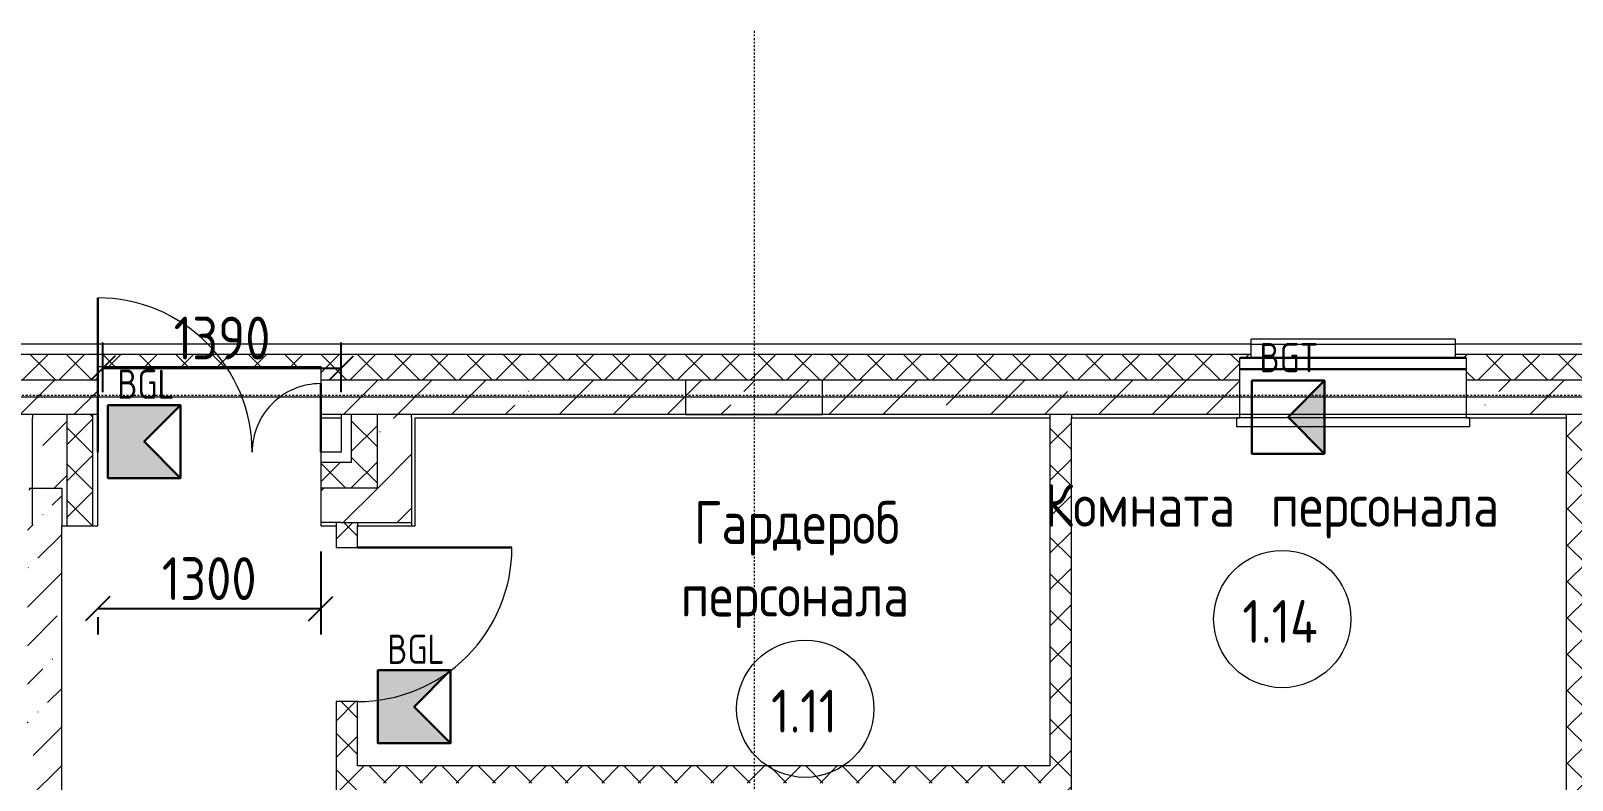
# Model space of a CAD drawing. Header units: millimetres. Extents: x -174154 to -170572, y -111302 to -109817.
# Drawn here: x -172357.2 to -172267.4, y -110174.9 to -110131.2 of the extents above; entities that cross this region are included whole.
import ezdxf

# ---------------------------------------------------------------- set-up
doc = ezdxf.new("R2010")
doc.units = ezdxf.units.MM
doc.linetypes.add('ACAD_ISO02W100', pattern=[15, 12, -3])
doc.linetypes.add('ADSK_Линия сетки', pattern=[21, 12, -3, 3, -3])
doc.layers.get('Defpoints').update_dxf_attribs({"color": 70})
for name, color, linetype, lineweight in [('!Подложка', 252, 'ACAD_ISO02W100', 25), ('Двери', 7, 'Continuous', 18), ('Кабель ПС', 20, 'ACAD_ISO02W100', 30), ('Колонны', 7, 'Continuous', 18), ('Марки помещений', 7, 'Continuous', 18), ('Окна', 7, 'Continuous', 18), ('ОПС', 1, 'Continuous', 30), ('Оси', 7, 'Continuous', 9), ('Остекление', 7, 'Continuous', 30), ('Отлив', 7, 'Continuous', 18), ('Панель', 7, 'Continuous', 18), ('Перекрытия', 7, 'Continuous', 18), ('Подоконник_Верхний брус', 7, 'Continuous', 18), ('ПС', 1, 'Continuous', 50), ('Размеры', 7, 'Continuous', 9), ('Стены', 7, 'Continuous', 18), ('Стены разрез', 7, 'Continuous', 40), ('Стены штриховка', 7, 'Continuous', 18)]:
    doc.layers.add(name, color=color, linetype=linetype, lineweight=lineweight)
doc.styles.add('GOST Common', font='GOST Common.ttf', dxfattribs={"width": 0.9, "height": 250})
doc.styles.get("Standard").update_dxf_attribs({"font": 'GOST_A.TTF'})
doc.dimstyles.new('ADSK_Проверочный', dxfattribs={"dimscale": 304.8, "dimtxt": 251.4287490705518, "dimasz": 0.4639107611548557, "dimexe": 0.4921259842519685, "dimexo": 0.4921259842519685, "dimgap": 0.1640419947506562, "dimtad": 1, "dimdec": 0, "dimdsep": 46, "dimtxsty": 'GOST Common', "dimblk1": 'OBLIQUE', "dimblk2": 'OBLIQUE', "dimsah": 1, "dimcen": 0.09, "dimazin": 0, "dimtfac": 1, "dimtdec": 4, "dimtix": 1, "dimtmove": 0, "dimatfit": 3, "dimfxl": 1, "dimtvp": 1, "dimtolj": 1, "dimtzin": 0, "dimarcsym": 2})
pattern_1 = [(45, (30280.00000000015, 12304.99999999978), (-106.0660171779821, 106.0660171779821), []), (135, (30280.00000000015, 12304.99999999978), (-106.0660171779821, -106.0660171779821), [])]
pattern_2 = [(45, (30280.00000000015, 12304.99999999978), (-314.3089642374204, 314.3089642374204), []), (45, (30594.30900000015, 12304.99999999978), (-314.3089642374204, 314.3089642374204), [555.625, -111.125, 3.353, -107.772])]

# ---------------------------------------------------------------- blocks, each defined once
blk = doc.blocks.new('*U9')
at = {"layer": 'ОПС', "lineweight": 25, "ltscale": 10}
h = blk.add_hatch(color=5, dxfattribs=at)
h.dxf.hatch_style = 1
h.paths.add_polyline_path([(-0.05454638312494353, 299.697669372428), (-0.05454638312495774, 0.5443030777967124), (296.8694145977408, 0.5443030777967408), (148.4074613871881, 150.1209877400764), (296.8694145977408, 299.697669372428)])
at = {"layer": 'ОПС', "color": 5, "ltscale": 100}
blk.add_lwpolyline([(-0.05454638312494353, 299.697669372428), (296.8694145977408, 299.697669372428), (296.8694145977408, 0.5443030777967124), (-0.05454638312494353, 0.5443030777967124)], close=True, dxfattribs=at)
blk.add_lwpolyline([(296.8694145977408, 299.697669372428), (148.4074613871881, 150.1209877400764), (296.8694145977408, 0.5443030777967124)], dxfattribs=at)
at = {"layer": 'ПС', "color": 0, "ltscale": 300, "insert": (155.4784635063877, 385.2214189272918), "char_height": 120, "width": 171.5984937908857, "attachment_point": 5, "bg_fill": 3, "box_fill_scale": 1, "bg_fill_color": 256, "bg_fill_transparency": 0}
blk.add_mtext('BGL', dxfattribs=at)
blk = doc.blocks.new('ИОО')
at = {"layer": 'Кабель ПС', "ltscale": 100}
h = blk.add_hatch(color=5, dxfattribs=at)
h.dxf.hatch_style = 1
h.paths.add_polyline_path([(-1.4210854715202e-14, 0), (184.7041002116166, -186.0909570144286), (184.7041002116166, 186.0909532448423)])
at = {"layer": 'ОПС', "color": 5, "ltscale": 100}
for p, q in [((184.7041002116166, 186.0909532448422), (0, 0)), ((0, 0), (184.7041002116166, -186.0909570144286))]:
    blk.add_line(p, q, dxfattribs=at)
blk.add_lwpolyline([(-184.704168090364, 186.0909532448422), (184.7041002116166, 186.0909532448422), (184.7041002116166, -186.0909570144286), (-184.704168090364, -186.0909570144286)], close=True, dxfattribs=at)
blk = doc.blocks.new('*U8')
at = {"layer": 'Кабель ПС', "color": 20, "xscale": 0.803782661242815, "yscale": 0.803782661242815, "zscale": 0.803782661242815}
blk.add_blockref('ИОО', (148.327871513573, 149.8498992415369), dxfattribs=at)
at = {"layer": 'ПС', "color": 0, "ltscale": 300, "insert": (151.4550583845362, 393.7279325578868), "char_height": 120, "width": 108.0051816058258, "attachment_point": 5, "bg_fill": 3, "box_fill_scale": 1, "bg_fill_color": 256, "bg_fill_transparency": 0}
blk.add_mtext('BGT', dxfattribs=at)
blk = doc.blocks.new('AC_Дверь_Однопольная_ДеревяннаяНаружная_ГОСТ24698-81 - 860х2080h-799426-В_АР_ПЭ_01 Этаж')
at = {"layer": 'Панель', "lineweight": 30}
blk.add_line((-450.0000000000109, 62.50000000096006), (-450.0000000000109, 962.5000000009602), dxfattribs=at)
at = {"layer": 'Панель'}
blk.add_arc((-450.0000000000108, 62.50000000096006), 900.0000000000008, 3.180554681463517e-14, 90.00000000000011, dxfattribs=at)
blk = doc.blocks.new('AC_Дверь_Двупольная_ПВХ - 1260х2080h М-799339-В_АР_ПЭ_01 Этаж')
at = {"layer": 'Панель', "lineweight": 30}
for p, q in [((-650.0000000000078, 215.0000000009606), (-650.0000000000078, 1115.000000000957)), ((649.9999999999915, 215.0000000009606), (649.9999999999915, 615.0000000009574))]:
    blk.add_line(p, q, dxfattribs=at)
at = {"layer": 'Панель'}
for centre, radius, start, end in [((-650.000000000011, 215.0000000009606), 899.9999999999973, 359.9999999999941, 90.00000000000004), ((649.9999999999947, 215.0000000009606), 399.9999999999965, 89.99999999999997, 180.0000000000055)]:
    blk.add_arc(centre, radius, start, end, dxfattribs=at)
blk = doc.blocks.new('B2B_Окно_1створка - 1280х2060h-715729-В_АР_ПЭ_01 Этаж')
at = {"layer": 'Остекление'}
for p, q in [((-660.0000000000081, 135.0000000000069), (659.9999999999918, 135.0000000000069)), ((-660.0000000000081, 70.00000000098501), (659.9999999999918, 70.00000000098501))]:
    blk.add_line(p, q, dxfattribs=at)
blk = doc.blocks.new('В2В_Подоконник_ПВХ - ПВХ-666027-В_АР_ПЭ_01 Этаж')
at = {"layer": 'Подоконник_Верхний брус'}
for p, q in [((-660.0000000000001, -284.9999999999944), (-660.0000000000001, 0)), ((-660.0000000000001, 0), (660.0000000000001, 0)), ((660.0000000000001, 0), (660.0000000000001, -284.9999999999944)), ((-659.9999999999998, -284.9999999999944), (-680.0000000000007, -284.9999999999951)), ((-680.0000000000006, -284.9999999999951), (-680.0000000000007, -334.9999999999969)), ((-680.0000000000007, -334.9999999999969), (679.9999999999995, -334.999999999999)), ((679.9999999999998, -284.9999999999972), (660.0000000000001, -284.9999999999972)), ((679.9999999999995, -334.999999999999), (679.9999999999998, -284.9999999999972))]:
    blk.add_line(p, q, dxfattribs=at)
blk = doc.blocks.new('B2B_Отлив - Отлив_металлический-622779-В_АР_ПЭ_01 Этаж')
at = {"layer": 'Отлив'}
for p, q in [((-595, 0.999999999999976), (-595, 110.0000000000041)), ((595, 110.0000000000041), (-595, 110.0000000000041)), ((595, 110.0000000000041), (595, 0.9999999999999757)), ((-595, 0), (-595, 0.9999999999999765)), ((-595, 0.999999999999976), (595, 0.999999999999976)), ((-595, 0.9999999999999765), (595, 0.9999999999999765)), ((-595, 0), (595, 0)), ((595, 0.9999999999999765), (595, 0))]:
    blk.add_line(p, q, dxfattribs=at)
blk = doc.blocks.new('ADSK_Марка_Помещение_2_ГОСТ21-501-2011 - Имя и Категория-86712-В_АР_ПЭ_01 Этаж')
at = {"layer": 'Марки помещений'}
blk.add_circle((1.928857696959173e-16, -1.244575859722303e-16), 4.000000000000004, dxfattribs=at)
blk = doc.blocks.new('_Oblique')
at = {"color": 0, "linetype": 'ByBlock', "lineweight": -2}
blk.add_line((-0.5, -0.5), (0.5, 0.5), dxfattribs=at)
blk = doc.blocks.new('*D489')
at = {"layer": 'Defpoints', "color": 0, "transparency": 16777216}
for p in [(19824.23008998908, 14625.46021321942), (18434.23009930444, 14334.99999999981), (19824.23008998908, 14334.99999999981)]:
    blk.add_point(p, dxfattribs=at)
at = {"layer": 'Размеры', "color": 0, "lineweight": -2, "transparency": 16777216}
for p, q in [((18434.23009930444, 14484.99999999981), (18434.23009930444, 14775.46021321942)), ((19824.23008998908, 14484.99999999981), (19824.23008998908, 14775.46021321942)), ((18434.23009930444, 14625.46021321942), (19824.23008998908, 14625.46021321942))]:
    blk.add_line(p, q, dxfattribs=at)
at = {"layer": 'Размеры', "color": 0, "lineweight": -2, "transparency": 16777216, "xscale": 141.4, "yscale": 141.4, "zscale": 141.4, "rotation": 180}
blk.add_blockref('_Oblique', (18434.23009930444, 14625.46021321942), dxfattribs=at)
at = {"layer": 'Размеры', "color": 0, "lineweight": -2, "transparency": 16777216, "xscale": 141.4, "yscale": 141.4, "zscale": 141.4}
blk.add_blockref('_Oblique', (19824.23008998908, 14625.46021321942), dxfattribs=at)
at = {"layer": 'Размеры', "color": 0, "lineweight": 20, "transparency": 16777216, "insert": (19129.23009464676, 14800.46021321942), "char_height": 250, "width": 700.5912940203172, "attachment_point": 5, "style": 'GOST Common'}
blk.add_mtext('\\A1;1390', dxfattribs=at)
blk = doc.blocks.new('*D495')
at = {"layer": 'Defpoints', "color": 0, "transparency": 16777216}
for p in [(19704.23009930444, 13705.00000000008), (18404.23009930443, 13322.19444899534), (19704.23009930444, 13222.20955013556)]:
    blk.add_point(p, dxfattribs=at)
at = {"layer": 'Размеры', "color": 0, "lineweight": -2, "transparency": 16777216}
for p, q in [((19704.23009930444, 13555.00000000008), (19704.23009930444, 13072.20955013556)), ((18404.23009930443, 13222.20955013556), (19704.23009930444, 13222.20955013556)), ((18404.23009930443, 13172.19444899534), (18404.23009930443, 13072.20955013556))]:
    blk.add_line(p, q, dxfattribs=at)
at = {"layer": 'Размеры', "color": 0, "lineweight": -2, "transparency": 16777216, "xscale": 141.4, "yscale": 141.4, "zscale": 141.4, "rotation": 180}
blk.add_blockref('_Oblique', (18404.23009930443, 13222.20955013556), dxfattribs=at)
at = {"layer": 'Размеры', "color": 0, "lineweight": -2, "transparency": 16777216, "xscale": 141.4, "yscale": 141.4, "zscale": 141.4}
blk.add_blockref('_Oblique', (19704.23009930444, 13222.20955013556), dxfattribs=at)
at = {"layer": 'Размеры', "color": 0, "lineweight": 20, "transparency": 16777216, "insert": (19054.23009930443, 13397.20955013556), "char_height": 250, "width": 700.5912940203172, "attachment_point": 5, "style": 'GOST Common'}
blk.add_mtext('\\A1;1300', dxfattribs=at)
blk = doc.blocks.new('A$Cb2ab8b70')
at = {"layer": 'Колонны', "lineweight": 20, "true_color": 0x636466}
h = blk.add_hatch(dxfattribs=at)
h.set_pattern_fill('FP_3', color=251, style=0, pattern_type=2)
h.set_pattern_definition([(45, (30280.00000000015, 12304.99999999978), (-314.3089642374204, 314.3089642374204), []), (45, (30594.30900000015, 12304.99999999978), (-314.3089642374204, 314.3089642374204), [222.25, -111.125])])
h.paths.add_polyline_path([(21830.00000000007, 14354.99999999979), (22630.00000000006, 14354.99999999979), (22630.00000000006, 14554.9999999998), (21830.00000000007, 14554.9999999998)])
at = {"layer": 'Стены разрез', "lineweight": 20, "true_color": 0x636466}
h = blk.add_hatch(dxfattribs=at)
h.set_pattern_fill('FP_1', color=251, style=0, pattern_type=2)
h.set_pattern_definition(pattern_1)
h.paths.add_polyline_path([(30480.00000000003, 14554.99999999977), (30480.00000000003, 14704.99999999977), (29394.93203516043, 14704.99999999977), (29394.93203516043, 14684.99999999978), (29459.93203516045, 14684.99999999978), (29459.93203516045, 14554.99999999978), (30330.00000000005, 14554.99999999978)])
h.paths.add_polyline_path([(28139.93203516043, 14554.99999999978), (28139.93203516045, 14684.99999999979), (28204.93203516045, 14684.99999999978), (28204.93203516045, 14704.99999999978), (26317.43203516043, 14704.99999999978), (26317.43203516043, 14684.99999999979), (26382.43203516044, 14684.99999999979), (26382.43203516044, 14554.99999999978)])
h.paths.add_polyline_path([(25062.43203516043, 14554.99999999979), (25062.43203516043, 14684.99999999979), (25127.43203516043, 14684.99999999979), (25127.43203516043, 14704.99999999979), (14909.99999999998, 14704.99999999982), (14909.99999999998, 14554.99999999981), (18404.23009930445, 14554.99999999981), (18404.23009930445, 14635.00000000104), (19704.23009930444, 14635.00000000104), (19704.23009930444, 14554.99999999981), (22195.51533965372, 14554.9999999998)])
h = blk.add_hatch(dxfattribs=at)
h.set_pattern_fill('FP_4', color=251, style=0, pattern_type=2)
h.set_pattern_definition(pattern_2)
h.paths.add_polyline_path([(30130.00000000006, 14354.99999999977), (30330.00000000005, 14354.99999999977), (30330.00000000005, 14554.99999999978), (29459.93203516045, 14554.99999999978), (29459.93203516045, 14354.99999999977), (29866.22044802616, 14354.99999999977)])
h.paths.add_polyline_path([(28139.93203516043, 14354.99999999977), (28139.93203516043, 14554.99999999978), (26382.43203516044, 14554.99999999978), (26382.43203516044, 14354.99999999978), (27090.00000000004, 14354.99999999978)])
h.paths.add_polyline_path([(25062.43203516043, 14354.99999999978), (25062.43203516043, 14554.99999999979), (19704.23009930444, 14554.99999999981), (19704.23009930444, 14354.9999999998), (24080.00000000003, 14354.99999999979)])
h.paths.add_polyline_path([(18224.23009930443, 14354.99999999981), (18404.23009930444, 14354.99999999981), (18404.23009930445, 14554.99999999981), (14909.99999999998, 14554.99999999981), (14909.99999999998, 14354.99999999982), (14930.00024555411, 14354.99999999982), (14930.00024555411, 14469.99999999983), (15130.00024555411, 14469.99999999983), (15130.00024555411, 14354.99999999982), (18024.23009930444, 14354.99999999981)])
h = blk.add_hatch(dxfattribs=at)
h.set_pattern_fill('FP_4', color=251, style=0, pattern_type=2)
h.set_pattern_definition(pattern_2)
h.paths.add_polyline_path([(18194.23010861979, 13705.00000000008), (18224.23009930443, 13705.00000000008), (18224.23009930443, 14354.99999999981), (18024.23009930444, 14354.99999999981), (18024.23009930444, 13925.00000000008), (18194.23010861979, 13925.00000000008), (18194.23010861979, 13725.00000000008)])
h = blk.add_hatch(dxfattribs=at)
h.set_pattern_fill('FP_1', color=251, style=0, pattern_type=2)
h.set_pattern_definition(pattern_1)
h.paths.add_polyline_path([(18374.23009930445, 13705.00000000008), (18374.23009930445, 14354.99999999981), (18224.23009930443, 14354.99999999981), (18224.23009930443, 13705.00000000008), (18360.16278546749, 13705.00000000008)])
h = blk.add_hatch(dxfattribs=at)
h.set_pattern_fill('FP_1', color=251, style=0, pattern_type=2)
h.set_pattern_definition(pattern_1)
h.paths.add_polyline_path([(20034.23008998908, 13925.00000000008), (20034.23008998908, 14354.9999999998), (19884.23008998909, 14354.9999999998), (19884.23008998909, 13925.00000000008)])
h = blk.add_hatch(dxfattribs=at)
h.set_pattern_fill('FP_4', color=251, style=0, pattern_type=2)
h.set_pattern_definition(pattern_2)
h.paths.add_polyline_path([(20034.23008998908, 13725.00000000007), (20234.23008998908, 13725.00000000007), (20234.23008998908, 14354.9999999998), (20034.23008998908, 14354.9999999998), (20034.23008998908, 13925.00000000008)])
h = blk.add_hatch(dxfattribs=at)
h.set_pattern_fill('FP_1', color=251, style=0, pattern_type=2)
h.set_pattern_definition(pattern_1)
h.paths.add_polyline_path([(24080.00000000003, 8584.999999999776), (24080.00000000003, 14354.99999999979), (23955.00000000002, 14354.99999999979), (23955.00000000002, 8584.999999999776)])
h = blk.add_hatch(dxfattribs=at)
h.set_pattern_fill('FP_1', color=251, style=0, pattern_type=2)
h.set_pattern_definition(pattern_1)
h.paths.add_polyline_path([(27034.04995554197, 8584.999999999767), (27034.04995554197, 8622.499999999767), (27090.00000000002, 8622.499999999767), (27090.00000000004, 14354.99999999978), (26965.00000000005, 14354.99999999978), (26965.00000000005, 8584.999999999767)])
h = blk.add_hatch(dxfattribs=at)
h.set_pattern_fill('FP_1', color=251, style=0, pattern_type=2)
h.set_pattern_definition(pattern_1)
h.paths.add_polyline_path([(19884.23008998909, 13925.00000000008), (19884.23008998909, 14075.00000000008), (19704.23009930444, 14075.00000000008), (19704.23009930444, 13925.00000000008), (19824.23008998908, 13925.00000000008)])
h = blk.add_hatch(dxfattribs=at)
h.set_pattern_fill('FP_2', color=251, style=0, pattern_type=2)
h.set_pattern_definition([(45, (30280.00000000015, 12304.99999999978), (84.1902546884139, 308.6966577151427), [396.875, -79.375, 3.353, -76.02199999999999])])
h.paths.add_polyline_path([(17994.2301086198, 9660.00000000007), (18194.23010861979, 9660.00000000007), (18194.23010861979, 13925.00000000008), (18004.23009930444, 13925.00000000008), (18004.23009930444, 13705.00000000008), (17994.2301086198, 13705.00000000008), (17994.2301086198, 12660.3720025269)])
h = blk.add_hatch(dxfattribs=at)
h.set_pattern_fill('FP_4', color=251, style=0, pattern_type=2)
h.set_pattern_definition(pattern_2)
h.paths.add_polyline_path([(19824.23008998908, 13725.00000000007), (20034.23008998908, 13725.00000000007), (20034.23008998908, 13925.00000000008), (19704.23009930444, 13925.00000000008), (19704.23009930444, 13725.00000000008), (19798.41999328733, 13725.00000000007)])
h = blk.add_hatch(dxfattribs=at)
h.set_pattern_fill('FP_1', color=251, style=0, pattern_type=2)
h.set_pattern_definition(pattern_1)
h.paths.add_polyline_path([(19919.2301086198, 8310.15115239373), (19919.2301086198, 12679.63027817839), (19794.23010861981, 12679.63027817839), (19794.23010861979, 8310.15115239373)])
h.paths.add_polyline_path([(19794.23010861981, 13579.6302781784), (19919.2301086198, 13579.6302781784), (19919.2301086198, 13725.00000000007), (19794.23010861981, 13725.00000000007), (19794.23010861981, 13705.00000000007)])
h = blk.add_hatch(dxfattribs=at)
h.set_pattern_fill('FP_1', color=251, style=0, pattern_type=2)
h.set_pattern_definition(pattern_1)
h.paths.add_polyline_path([(23955.00000000002, 12204.99999999979), (23955.00000000002, 12304.99999999979), (19919.2301086198, 12304.99999999981), (19919.2301086198, 12204.9999999998), (22195.51533965372, 12204.9999999998)])
at = {"layer": 'Колонны', "color": 251, "lineweight": 20, "true_color": 0x636466}
for p, q in [((22630.00000000006, 14554.9999999998), (21830.00000000006, 14554.9999999998)), ((21830.00000000006, 14554.9999999998), (21830.00000000006, 14354.9999999998)), ((22630.00000000006, 14354.9999999998), (22630.00000000006, 14554.9999999998)), ((21830.00000000006, 14354.9999999998), (22630.00000000006, 14354.9999999998))]:
    blk.add_line(p, q, dxfattribs=at)
at = {"layer": 'Оси', "linetype": 'ADSK_Линия сетки'}
for p, q in [((22229.99999999997, 16592.8583027353), (22229.99999999995, -2195.000000000166)), ((32780.00000000002, 14464.99999999977), (-1856.358330931344, 14464.99999999988))]:
    blk.add_line(p, q, dxfattribs=at)
at = {"layer": 'Перекрытия', "color": 251, "lineweight": 20, "true_color": 0x636466}
blk.add_line((30230.00000000001, 14454.99999999987), (330.0000000000146, 14454.99999999987), dxfattribs=at)
at = {"layer": 'Стены', "color": 251, "lineweight": 20, "true_color": 0x636466}
for p, q in [((25127.43203516044, 14764.99999999979), (26317.43203516041, 14764.99999999979)), ((18404.23009930444, 14354.99999999981), (14909.99999999998, 14354.99999999983)), ((18024.23009930444, 13705.00000000009), (18024.23009930444, 14334.99999999982)), ((30540.00000000003, 14354.99999999978), (19704.23009930444, 14354.99999999981)), ((20234.23008998908, 14334.99999999981), (20234.23008998908, 13705.00000000008)), ((26382.43203516044, 14334.99999999979), (25062.43203516044, 14334.99999999979)), ((19824.23008998908, 13725.00000000008), (19704.23009930444, 13725.00000000008))]:
    blk.add_line(p, q, dxfattribs=at)
at = {"layer": 'Стены разрез', "color": 251, "lineweight": 20, "true_color": 0x636466}
for p, q in [((25127.43203516044, 14764.99999999979), (14909.99999999998, 14764.99999999983)), ((25127.43203516044, 14684.99999999979), (25127.43203516044, 14764.99999999979)), ((28204.93203516044, 14764.99999999978), (26317.43203516041, 14764.99999999979)), ((26317.43203516041, 14764.99999999979), (26317.43203516041, 14684.99999999979)), ((25062.43203516044, 14334.99999999979), (25062.43203516044, 14684.99999999979)), ((25062.43203516044, 14684.99999999979), (25127.43203516044, 14684.99999999979)), ((26317.43203516041, 14684.99999999979), (26382.43203516044, 14684.99999999979)), ((26382.43203516044, 14684.99999999979), (26382.43203516044, 14334.99999999979)), ((18404.23009930444, 13705.00000000009), (18404.23009930444, 14635.00000000105)), ((18404.23009930444, 14635.00000000105), (19704.23009930444, 14635.00000000104)), ((19704.23009930444, 14635.00000000104), (19704.23009930444, 14334.99999999981)), ((19704.23009930444, 14334.99999999981), (19824.23008998908, 14334.99999999981)), ((19824.23008998908, 14334.99999999981), (19824.23008998908, 14135.00000000008)), ((20254.23008998908, 13705.00000000008), (20254.23008998908, 14334.99999999981)), ((20254.23008998908, 14334.99999999981), (23955.00000000003, 14334.9999999998)), ((23955.00000000003, 14334.9999999998), (23955.00000000003, 12304.9999999998)), ((24080.00000000002, 8584.999999999789), (24080.00000000003, 14334.9999999998)), ((24080.00000000003, 14334.9999999998), (25062.43203516044, 14334.99999999979)), ((26382.43203516044, 14334.99999999979), (26965.00000000004, 14334.99999999979)), ((26965.00000000004, 14334.99999999979), (26965.00000000003, 11504.99999999979)), ((19824.23008998908, 14135.00000000008), (19704.23009930444, 14135.00000000008)), ((19704.23009930444, 14135.00000000008), (19704.23009930444, 13705.00000000008)), ((18194.2301086198, 9660.000000000084), (18194.23010861981, 13705.00000000009)), ((18194.23010861981, 13705.00000000009), (18404.23009930444, 13705.00000000009)), ((19704.23009930444, 13705.00000000008), (19794.23010861981, 13705.00000000008)), ((19794.23010861981, 13705.00000000008), (19794.23010861981, 13579.6302781784)), ((19919.23010861981, 13579.6302781784), (19919.23010861981, 13705.00000000008)), ((19919.23010861981, 13705.00000000008), (20254.23008998908, 13705.00000000008)), ((19794.23010861981, 13579.6302781784), (19919.23010861981, 13579.6302781784)), ((19919.23010861981, 12679.6302781784), (19794.23010861981, 12679.6302781784)), ((19794.23010861981, 12679.6302781784), (19794.2301086198, 8310.15115239374)), ((19919.23010861981, 12304.99999999981), (19919.23010861981, 12679.6302781784)), ((23955.00000000003, 12304.9999999998), (19919.2301086198, 12304.99999999981))]:
    blk.add_line(p, q, dxfattribs=at)
at = {"layer": 'Стены штриховка', "color": 251, "lineweight": 20, "true_color": 0x636466}
for p, q in [((25127.43203516044, 14704.99999999979), (14909.99999999998, 14704.99999999983)), ((28204.93203516044, 14704.99999999978), (26317.43203516041, 14704.99999999979)), ((18404.23009930444, 14554.99999999981), (14909.99999999998, 14554.99999999983)), ((25062.43203516044, 14554.99999999979), (19704.23009930444, 14554.99999999981)), ((28139.93203516044, 14554.99999999978), (26382.43203516044, 14554.99999999979)), ((18024.23009930444, 14354.99999999982), (18024.23009930444, 14334.99999999982)), ((18224.23009930444, 14354.99999999982), (18224.23009930444, 13705.00000000009)), ((18374.23009930444, 14354.99999999982), (18374.23009930444, 13705.00000000009)), ((19824.23008998908, 14354.99999999981), (19824.23008998908, 14334.99999999981)), ((19884.23008998908, 14075.00000000008), (19884.23008998908, 14354.99999999981)), ((20034.23008998908, 13925.00000000008), (20034.23008998908, 14354.99999999981)), ((20234.23008998908, 14334.99999999981), (20234.23008998908, 14354.99999999981)), ((23955.00000000003, 14354.9999999998), (23955.00000000003, 14334.9999999998)), ((24080.00000000003, 14354.9999999998), (24080.00000000003, 14334.9999999998)), ((26965.00000000004, 14354.99999999979), (26965.00000000004, 14334.99999999979)), ((19884.23008998908, 14075.00000000008), (19704.23009930444, 14075.00000000008)), ((18004.23009930444, 13925.00000000009), (18194.23010861981, 13925.00000000009)), ((18194.23010861981, 13925.00000000009), (18194.23010861981, 13705.00000000009)), ((20034.23008998908, 13925.00000000008), (19704.23009930444, 13925.00000000008)), ((19794.23010861981, 13725.00000000008), (19794.23010861981, 13705.00000000008)), ((19824.23008998908, 13725.00000000008), (20234.23008998908, 13725.00000000008)), ((19919.23010861981, 13725.00000000008), (19919.23010861981, 13705.00000000008))]:
    blk.add_line(p, q, dxfattribs=at)
at = {"layer": 'Двери'}
blk.add_blockref('AC_Дверь_Двупольная_ПВХ - 1260х2080h М-799339-В_АР_ПЭ_01 Этаж', (19054.23009930445, 13920.00000000008), dxfattribs=at)
at = {"layer": 'Двери', "color": 251, "lineweight": 20, "true_color": 0x636466, "rotation": 269.9999999999999}
blk.add_blockref('AC_Дверь_Однопольная_ДеревяннаяНаружная_ГОСТ24698-81 - 860х2080h-799426-В_АР_ПЭ_01 Этаж', (19856.73010861981, 13129.6302781784), dxfattribs=at)
at = {"layer": 'Марки помещений', "color": 251, "lineweight": 20, "true_color": 0x636466, "xscale": 99.99999999999993, "yscale": 99.99999999999993, "zscale": 99.99999999999993}
for p in [(25309.57102660282, 13160.98626958631), (22528.80392792932, 12637.98626958631)]:
    blk.add_blockref('ADSK_Марка_Помещение_2_ГОСТ21-501-2011 - Имя и Категория-86712-В_АР_ПЭ_01 Этаж', p, dxfattribs=at)
at = {"layer": 'Окна', "color": 251, "lineweight": 20, "true_color": 0x636466}
for name, p in [('B2B_Отлив - Отлив_металлический-622779-В_АР_ПЭ_01 Этаж', (25722.43203516044, 14684.99999999979)), ('B2B_Окно_1створка - 1280х2060h-715729-В_АР_ПЭ_01 Этаж', (25722.43203516044, 14549.99999999979)), ('В2В_Подоконник_ПВХ - ПВХ-666027-В_АР_ПЭ_01 Этаж', (25722.43203516044, 14620.00000000077))]:
    blk.add_blockref(name, p, dxfattribs=at)
at = {"layer": 'Марки помещений', "color": 251, "lineweight": 20, "true_color": 0x636466, "char_height": 249.9999999999997, "attachment_point": 1, "style": 'GOST Common'}
for s, insert, width in [('Комната', (23925.65775347641, 13949.65212445618), 1500.758999999998), ('Гардероб', (21879.73127980291, 13849.65212445618), 1580.126062499999), ('персонала', (25241.29837847641, 13949.65212445618), 1767.720937499998), ('персонала', (21802.34065480291, 13426.31879112285), 1767.720937499998), ('1.14', (25077.20775347641, 13272.3783611816), 569.9998124999994), ('1.11', (22329.74065480291, 12749.3783611816), 490.6327499999996)]:
    blk.add_mtext(s, dxfattribs=dict(at, insert=insert, width=width))
at = {"layer": 'Размеры', "lineweight": 20}
dim = blk.add_linear_dim(base=(19824.23008998908, 14625.46021321942), p1=(18434.23009930444, 14334.99999999981), p2=(19824.23008998908, 14334.99999999981), dimstyle='ADSK_Проверочный', override={"dimpost": '<>', "dimfxl": 1389.999990684641}, dxfattribs=at)
dim.commit()
dim.dimension.update_dxf_attribs({"geometry": '*D489', "text_midpoint": (19129.23009464676, 14800.46021321942)})
at = {"layer": 'Размеры', "color": 251, "lineweight": 20, "true_color": 0x636466}
dim = blk.add_linear_dim(base=(19704.23009930444, 13222.20955013556), p1=(18404.23009930443, 13322.19444899534), p2=(19704.23009930444, 13705.00000000008), dimstyle='ADSK_Проверочный', override={"dimpost": '<>', "dimfxl": 1355.190056737451}, dxfattribs=at)
dim.commit()
dim.dimension.update_dxf_attribs({"geometry": '*D495', "text_midpoint": (19054.23009930443, 13397.20955013556)})

msp = doc.modelspace()

# ---------------------------------------------------------------- block references
at = {"layer": 'ПС', "color": 0, "xscale": 0.01424277820484836, "yscale": 0.01424277820484836, "zscale": 0.01424277820484836}
for name, p in [('*U8', (-172286.0651290294, -110155.8767540683)), ('*U9', (-172352.7504027642, -110157.3040208386)), ('*U9', (-172337.0131309212, -110172.7678704443))]:
    msp.add_blockref(name, p, dxfattribs=at)

# ---------------------------------------------------------------- next in the draw order: block references
at = {"layer": '!Подложка', "ltscale": 20, "xscale": 0.01, "yscale": 0.01, "zscale": 0.01}
msp.add_blockref('A$Cb2ab8b70', (-172537.3894769453, -110297.1334066304), dxfattribs=at)

doc.saveas('drawing.dxf')
